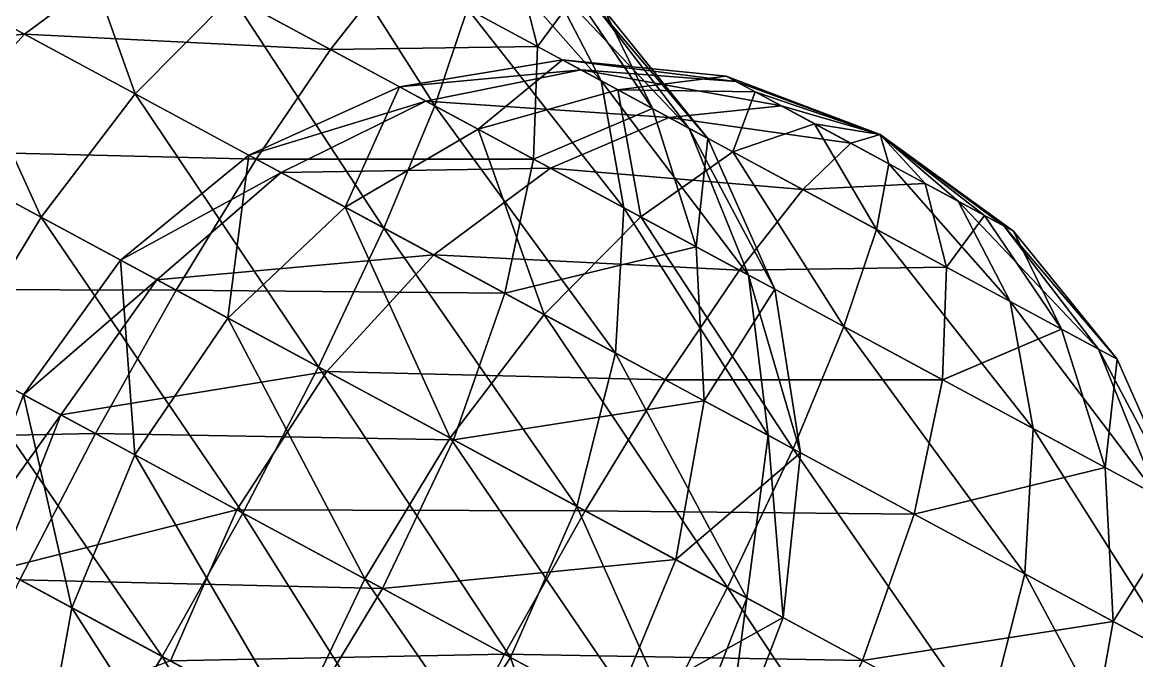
# Model space of a CAD drawing. Header units: metres. Extents: x -386 to 289, y -317 to 299.
# Drawn here: x -2.1 to 50.5, y -250.9 to -220.8 of the extents above; entities that cross this region are included whole.
import ezdxf

# ---------------------------------------------------------------- set-up
doc = ezdxf.new("R2010")
doc.units = ezdxf.units.M

msp = doc.modelspace()

# ---------------------------------------------------------------- linework, layer by layer
for points in [[(0.09314442, -215.45117, -343.261), (-6.182604, -219.12491, -340.35373), (3.21667, -224.19649, -332.1807), (3.21677, -224.19638, -332.1806)], [(0.09314442, -215.45117, -343.261), (3.21667, -224.19649, -332.1807), (7.767619, -219.5921, -336.5877), (7.7677193, -219.592, -336.58762)], [(12.117426, -216.52184, -342.3311), (7.767619, -219.5921, -336.5877), (17.35035, -224.76266, -335.1687), (17.350449, -224.76256, -335.1686)], [(12.117426, -216.52184, -342.3311), (17.35035, -224.76266, -335.1687), (18.893442, -220.17798, -341.32767), (18.893541, -220.17787, -341.32758)], [(19.477188, -217.0875, -348.49997), (18.893442, -220.17798, -341.32767), (25.203175, -223.58252, -344.30844), (25.203274, -223.58241, -344.30835)], [(19.477188, -217.0875, -348.49997), (25.203175, -223.58252, -344.30844), (22.743345, -218.84982, -350.0429), (22.743444, -218.84972, -350.04282)], [(-2.003932, -221.37961, -376.788), (-15.070618, -222.55069, -367.25104), (-9.196719, -217.49858, -366.10776), (-9.196619, -217.49847, -366.10767)], [(3.5050154, -217.29211, -373.00943), (-2.003932, -221.37961, -376.788), (-9.196719, -217.49858, -366.10776), (-9.196619, -217.49847, -366.10767)], [(12.428325, -222.10687, -377.22485), (-2.003932, -221.37961, -376.788), (3.5050154, -217.29211, -373.00943), (3.5051153, -217.292, -373.00934)], [(15.413044, -218.30005, -371.0659), (12.428325, -222.10687, -377.22485), (3.5050154, -217.29211, -373.00943), (3.5051153, -217.292, -373.00934)], [(3.5050154, -217.29211, -373.00943), (3.5050154, -217.29211, -373.00943), (12.428325, -222.10687, -377.22485), (12.428425, -222.10677, -377.22476)], [(21.183125, -218.00797, -363.3742), (22.18906, -221.95619, -370.06247), (15.413044, -218.30005, -371.0659), (15.413144, -218.29994, -371.0658)], [(23.992178, -219.52365, -360.9316), (22.18906, -221.95619, -370.06247), (21.183125, -218.00797, -363.3742), (21.183224, -218.00786, -363.3741)], [(22.18906, -221.95619, -370.06247), (12.428325, -222.10687, -377.22485), (15.413044, -218.30005, -371.0659), (15.413144, -218.29994, -371.0658)], [(-6.182604, -219.12491, -340.35373), (-11.708809, -224.36462, -338.52615), (-1.2252808, -230.02122, -329.4103), (-1.2251807, -230.02112, -329.41022)], [(-6.182604, -219.12491, -340.35373), (-1.2252808, -230.02122, -329.4103), (3.21667, -224.19649, -332.1807), (3.21677, -224.19638, -332.1806)], [(22.743345, -218.84982, -350.0429), (25.203175, -223.58252, -344.30844), (29.35593, -225.82323, -350.47467), (29.35603, -225.82312, -350.47458)], [(22.743345, -218.84982, -350.0429), (29.35593, -225.82323, -350.47467), (24.892971, -220.0097, -353.2348), (24.89307, -220.0096, -353.2347)], [(7.767619, -219.5921, -336.5877), (3.21667, -224.19649, -332.1807), (14.953072, -230.52911, -330.44275), (14.953172, -230.529, -330.44266)], [(7.767619, -219.5921, -336.5877), (14.953072, -230.52911, -330.44275), (17.35035, -224.76266, -335.1687), (17.350449, -224.76256, -335.1686)], [(23.992178, -219.52365, -360.9316), (27.61573, -224.88428, -365.34378), (22.18906, -221.95619, -370.06247), (22.18916, -221.95609, -370.06238)], [(25.350075, -220.25633, -357.22034), (27.61573, -224.88428, -365.34378), (23.992178, -219.52365, -360.9316), (23.992277, -219.52354, -360.93152)], [(18.893442, -220.17798, -341.32767), (17.35035, -224.76266, -335.1687), (26.27366, -229.57742, -339.38412), (26.27376, -229.57732, -339.38403)], [(18.893442, -220.17798, -341.32767), (26.27366, -229.57742, -339.38412), (25.203175, -223.58252, -344.30844), (25.203274, -223.58241, -344.30835)], [(24.892971, -220.0097, -353.2348), (29.35593, -225.82323, -350.47467), (30.23899, -226.29971, -358.17413), (30.23909, -226.2996, -358.17404)], [(24.892971, -220.0097, -353.2348), (30.23899, -226.29971, -358.17413), (25.350075, -220.25633, -357.22034), (25.350174, -220.25623, -357.22025)], [(25.350075, -220.25633, -357.22034), (30.23899, -226.29971, -358.17413), (27.61573, -224.88428, -365.34378), (27.61583, -224.88417, -365.3437)], [(-2.003932, -221.37961, -376.788), (-7.0481052, -226.8794, -379.16327), (-15.070618, -222.55069, -367.25104), (-15.070518, -222.55058, -367.25095)], [(8.924846, -227.27646, -381.9508), (-7.0481052, -226.8794, -379.16327), (-2.003932, -221.37961, -376.788), (-2.003832, -221.3795, -376.7879)], [(12.428325, -222.10687, -377.22485), (8.924846, -227.27646, -381.9508), (-2.003932, -221.37961, -376.788), (-2.003832, -221.3795, -376.7879)], [(-2.003932, -221.37961, -376.788), (-2.003932, -221.37961, -376.788), (8.924846, -227.27646, -381.9508), (8.924946, -227.27635, -381.9507)], [(22.011055, -227.27744, -375.80582), (8.924846, -227.27646, -381.9508), (12.428325, -222.10687, -377.22485), (12.428425, -222.10677, -377.22476)], [(22.18906, -221.95619, -370.06247), (22.011055, -227.27744, -375.80582), (12.428325, -222.10687, -377.22485), (12.428425, -222.10677, -377.22476)], [(27.61573, -224.88428, -365.34378), (22.011055, -227.27744, -375.80582), (22.18906, -221.95619, -370.06247), (22.18916, -221.95609, -370.06238)], [(24.251013, -223.06876, -530.2015), (15.683758, -223.8634, -521.683), (23.367954, -222.59229, -522.502), (23.368053, -222.59218, -522.5019)], [(23.367954, -222.59229, -522.502), (15.683758, -223.8634, -521.683), (19.393604, -225.86513, -511.54358), (19.393703, -225.86502, -511.5435)], [(23.367954, -222.59229, -522.502), (19.393604, -225.86513, -511.54358), (25.991215, -224.00772, -515.3324), (25.991314, -224.00761, -515.3323)], [(31.560276, -223.60718, -527.44135), (24.251013, -223.06876, -530.2015), (23.367954, -222.59229, -522.502), (23.368053, -222.59218, -522.5019)], [(31.560276, -223.60718, -527.44135), (23.367954, -222.59229, -522.502), (31.10317, -223.36053, -523.4558), (31.10327, -223.36043, -523.4557)], [(31.10317, -223.36053, -523.4558), (23.367954, -222.59229, -522.502), (25.991215, -224.00772, -515.3324), (25.991314, -224.00761, -515.3323)], [(24.251013, -223.06876, -530.2015), (16.93259, -224.53723, -532.57166), (15.683758, -223.8634, -521.683), (15.683858, -223.8633, -521.68286)], [(28.40377, -225.30946, -536.36774), (16.93259, -224.53723, -532.57166), (24.251013, -223.06876, -530.2015), (24.251112, -223.06865, -530.20135)], [(33.7099, -224.76704, -530.63324), (28.40377, -225.30946, -536.36774), (24.251013, -223.06876, -530.2015), (24.251112, -223.06865, -530.20135)], [(33.7099, -224.76704, -530.63324), (24.251013, -223.06876, -530.2015), (31.560276, -223.60718, -527.44135), (31.560375, -223.60707, -527.4412)], [(31.10317, -223.36053, -523.4558), (25.991215, -224.00772, -515.3324), (32.461067, -224.09322, -519.7445), (32.461166, -224.09311, -519.7444)], [(38.362267, -226.11578, -524.4794), (31.560276, -223.60718, -527.44135), (31.10317, -223.36053, -523.4558), (31.10327, -223.36043, -523.4557)], [(38.362267, -226.11578, -524.4794), (31.10317, -223.36053, -523.4558), (32.461067, -224.09322, -519.7445), (32.461166, -224.09311, -519.7444)], [(16.93259, -224.53723, -532.57166), (8.574242, -227.08727, -521.0545), (15.683758, -223.8634, -521.683), (15.683858, -223.8633, -521.68286)], [(15.683758, -223.8634, -521.683), (8.574242, -227.08727, -521.0545), (13.117857, -229.53886, -508.63632), (13.117957, -229.53876, -508.63623)], [(15.683758, -223.8634, -521.683), (13.117857, -229.53886, -508.63632), (19.393604, -225.86513, -511.54358), (19.393703, -225.86502, -511.5435)], [(25.203175, -223.58252, -344.30844), (26.27366, -229.57742, -339.38412), (32.146545, -232.74626, -348.1045), (32.146645, -232.74615, -348.1044)], [(25.203175, -223.58252, -344.30844), (32.146545, -232.74626, -348.1045), (29.35593, -225.82323, -350.47467), (29.35603, -225.82312, -350.47458)], [(38.362267, -226.11578, -524.4794), (33.7099, -224.76704, -530.63324), (31.560276, -223.60718, -527.44135), (31.560375, -223.60707, -527.4412)], [(-11.708809, -224.36462, -338.52615), (-5.25552, -236.66937, -328.4654), (-1.2252808, -230.02122, -329.4103), (-1.2251807, -230.02112, -329.41022)], [(3.21667, -224.19649, -332.1807), (-1.2252808, -230.02122, -329.4103), (11.864972, -237.08435, -327.4719), (11.865072, -237.08424, -327.4718)], [(3.21667, -224.19649, -332.1807), (11.864972, -237.08435, -327.4719), (14.953072, -230.52911, -330.44275), (14.953172, -230.529, -330.44266)], [(25.991215, -224.00772, -515.3324), (19.393604, -225.86513, -511.54358), (27.06808, -230.00606, -504.8703), (27.06818, -230.00595, -504.8702)], [(25.991215, -224.00772, -515.3324), (27.06808, -230.00606, -504.8703), (31.417887, -226.93579, -510.61368), (31.417986, -226.93568, -510.6136)], [(32.461067, -224.09322, -519.7445), (25.991215, -224.00772, -515.3324), (31.417887, -226.93579, -510.61368), (31.417986, -226.93568, -510.6136)], [(32.461067, -224.09322, -519.7445), (31.417887, -226.93579, -510.61368), (35.270123, -225.6089, -517.30194), (35.27022, -225.6088, -517.3018)], [(38.362267, -226.11578, -524.4794), (32.461067, -224.09322, -519.7445), (35.270123, -225.6089, -517.30194), (35.27022, -225.6088, -517.3018)], [(16.93259, -224.53723, -532.57166), (10.103742, -227.91254, -534.3904), (8.574242, -227.08727, -521.0545), (8.574342, -227.08716, -521.0544)], [(22.805477, -227.70609, -541.292), (10.103742, -227.91254, -534.3904), (16.93259, -224.53723, -532.57166), (16.93269, -224.53712, -532.57153)], [(17.35035, -224.76266, -335.1687), (14.953072, -230.52911, -330.44275), (25.88185, -236.42595, -335.6056), (25.881948, -236.42584, -335.6055)], [(28.40377, -225.30946, -536.36774), (22.805477, -227.70609, -541.292), (16.93259, -224.53723, -532.57166), (16.93269, -224.53712, -532.57153)], [(17.35035, -224.76266, -335.1687), (25.88185, -236.42595, -335.6056), (26.27366, -229.57742, -339.38412), (26.27376, -229.57732, -339.38403)], [(27.61573, -224.88428, -365.34378), (29.68553, -231.41837, -369.13257), (22.011055, -227.27744, -375.80582), (22.011154, -227.27733, -375.80573)], [(30.23899, -226.29971, -358.17413), (29.68553, -231.41837, -369.13257), (27.61573, -224.88428, -365.34378), (27.61583, -224.88417, -365.3437)], [(36.97606, -226.52937, -532.1762), (28.40377, -225.30946, -536.36774), (33.7099, -224.76704, -530.63324), (33.71, -224.76694, -530.6331)], [(38.362267, -226.11578, -524.4794), (36.97606, -226.52937, -532.1762), (33.7099, -224.76704, -530.63324), (33.71, -224.76694, -530.6331)], [(33.7099, -224.76704, -530.63324), (33.7099, -224.76704, -530.63324), (36.97606, -226.52937, -532.1762), (36.97616, -226.52927, -532.1761)], [(34.713505, -228.714, -539.34845), (22.805477, -227.70609, -541.292), (28.40377, -225.30946, -536.36774), (28.40387, -225.30936, -536.3676)], [(36.97606, -226.52937, -532.1762), (34.713505, -228.714, -539.34845), (28.40377, -225.30946, -536.36774), (28.40387, -225.30936, -536.3676)], [(28.40377, -225.30946, -536.36774), (28.40377, -225.30946, -536.36774), (34.713505, -228.714, -539.34845), (34.713604, -228.7139, -539.3483)], [(19.393604, -225.86513, -511.54358), (13.117857, -229.53886, -508.63632), (22.517132, -234.61044, -500.4633), (22.517231, -234.61034, -500.4632)], [(19.393604, -225.86513, -511.54358), (22.517132, -234.61044, -500.4633), (27.06808, -230.00606, -504.8703), (27.06818, -230.00595, -504.8702)], [(29.35593, -225.82323, -350.47467), (32.146545, -232.74626, -348.1045), (33.395374, -233.42009, -358.9932), (33.395473, -233.41998, -358.9931)], [(29.35593, -225.82323, -350.47467), (33.395374, -233.42009, -358.9932), (30.23899, -226.29971, -358.17413), (30.23909, -226.2996, -358.17404)], [(35.270123, -225.6089, -517.30194), (31.417887, -226.93579, -510.61368), (38.1939, -230.59193, -509.61026), (38.194, -230.59183, -509.61017)], [(35.270123, -225.6089, -517.30194), (38.1939, -230.59193, -509.61026), (38.77765, -227.50145, -516.78253), (38.77775, -227.50134, -516.7824)], [(38.362267, -226.11578, -524.4794), (35.270123, -225.6089, -517.30194), (38.77765, -227.50145, -516.78253), (38.77775, -227.50134, -516.7824)], [(30.23899, -226.29971, -358.17413), (33.395374, -233.42009, -358.9932), (29.68553, -231.41837, -369.13257), (29.685629, -231.41826, -369.13248)], [(40.483585, -228.42192, -531.6568), (34.713505, -228.714, -539.34845), (36.97606, -226.52937, -532.1762), (36.97616, -226.52927, -532.1761)], [(38.362267, -226.11578, -524.4794), (40.483585, -228.42192, -531.6568), (36.97606, -226.52937, -532.1762), (36.97616, -226.52927, -532.1761)], [(38.362267, -226.11578, -524.4794), (38.77765, -227.50145, -516.78253), (42.043808, -229.26378, -518.3255), (42.043907, -229.26367, -518.3254)], [(38.362267, -226.11578, -524.4794), (42.043808, -229.26378, -518.3255), (44.19343, -230.42365, -521.5174), (44.19353, -230.42354, -521.5173)], [(38.362267, -226.11578, -524.4794), (44.19343, -230.42365, -521.5174), (44.650536, -230.67029, -525.5029), (44.650635, -230.67018, -525.5028)], [(38.362267, -226.11578, -524.4794), (44.650536, -230.67029, -525.5029), (43.29264, -229.9376, -529.2142), (43.29274, -229.9375, -529.21405)], [(38.362267, -226.11578, -524.4794), (43.29264, -229.9376, -529.2142), (40.483585, -228.42192, -531.6568), (40.483685, -228.42181, -531.6567)], [(5.141363, -233.45648, -384.92166), (-11.283752, -233.41672, -379.97345), (-7.0481052, -226.8794, -379.16327), (-7.048005, -226.87929, -379.16318)], [(8.924846, -227.27646, -381.9508), (5.141363, -233.45648, -384.92166), (-7.0481052, -226.8794, -379.16327), (-7.048005, -226.87929, -379.16318)], [(-7.0481052, -226.8794, -379.16327), (-7.0481052, -226.8794, -379.16327), (5.141363, -233.45648, -384.92166), (5.1414633, -233.45638, -384.92157)], [(10.103742, -227.91254, -534.3904), (2.5239067, -232.04417, -520.6594), (8.574242, -227.08727, -521.0545), (8.574342, -227.08716, -521.0544)], [(8.574242, -227.08727, -521.0545), (2.5239067, -232.04417, -520.6594), (7.591652, -234.77858, -506.80875), (7.591752, -234.77847, -506.80865)], [(8.574242, -227.08727, -521.0545), (7.591652, -234.77858, -506.80875), (13.117857, -229.53886, -508.63632), (13.117957, -229.53876, -508.63623)], [(31.417887, -226.93579, -510.61368), (27.06808, -230.00606, -504.8703), (36.65081, -235.17662, -503.4513), (36.65091, -235.17651, -503.4512)], [(31.417887, -226.93579, -510.61368), (36.65081, -235.17662, -503.4513), (38.1939, -230.59193, -509.61026), (38.194, -230.59183, -509.61017)], [(20.661247, -233.60907, -380.21286), (5.141363, -233.45648, -384.92166), (8.924846, -227.27646, -381.9508), (8.924946, -227.27635, -381.9507)], [(22.011055, -227.27744, -375.80582), (20.661247, -233.60907, -380.21286), (8.924846, -227.27646, -381.9508), (8.924946, -227.27635, -381.9507)], [(29.68553, -231.41837, -369.13257), (20.661247, -233.60907, -380.21286), (22.011055, -227.27744, -375.80582), (22.011154, -227.27733, -375.80573)], [(38.77765, -227.50145, -516.78253), (38.1939, -230.59193, -509.61026), (44.503635, -233.99648, -512.591), (44.503735, -233.99637, -512.5909)], [(38.77765, -227.50145, -516.78253), (44.503635, -233.99648, -512.591), (42.043808, -229.26378, -518.3255), (42.043907, -229.26367, -518.3254)], [(10.103742, -227.91254, -534.3904), (4.229843, -232.96465, -535.5336), (2.5239067, -232.04417, -520.6594), (2.5240066, -232.04407, -520.6593)], [(17.296528, -231.79356, -545.07056), (4.229843, -232.96465, -535.5336), (10.103742, -227.91254, -534.3904), (10.103842, -227.91243, -534.39026)], [(22.805477, -227.70609, -541.292), (17.296528, -231.79356, -545.07056), (10.103742, -227.91254, -534.3904), (10.103842, -227.91243, -534.39026)], [(31.728786, -232.52083, -545.50745), (17.296528, -231.79356, -545.07056), (22.805477, -227.70609, -541.292), (22.805576, -227.70598, -541.2919)], [(34.713505, -228.714, -539.34845), (31.728786, -232.52083, -545.50745), (22.805477, -227.70609, -541.292), (22.805576, -227.70598, -541.2919)], [(22.805477, -227.70609, -541.292), (22.805477, -227.70609, -541.292), (31.728786, -232.52083, -545.50745), (31.728886, -232.52072, -545.5073)], [(41.48952, -232.37015, -538.3451), (31.728786, -232.52083, -545.50745), (34.713505, -228.714, -539.34845), (34.713604, -228.7139, -539.3483)], [(40.483585, -228.42192, -531.6568), (41.48952, -232.37015, -538.3451), (34.713505, -228.714, -539.34845), (34.713604, -228.7139, -539.3483)], [(43.29264, -229.9376, -529.2142), (41.48952, -232.37015, -538.3451), (40.483585, -228.42192, -531.6568), (40.483685, -228.42181, -531.6567)], [(13.117857, -229.53886, -508.63632), (7.591652, -234.77858, -506.80875), (18.07518, -240.43518, -497.6929), (18.07528, -240.43507, -497.6928)], [(13.117857, -229.53886, -508.63632), (18.07518, -240.43518, -497.6929), (22.517132, -234.61044, -500.4633), (22.517231, -234.61034, -500.4632)], [(26.27366, -229.57742, -339.38412), (25.88185, -236.42595, -335.6056), (33.074635, -240.30698, -346.2858), (33.074734, -240.30687, -346.2857)], [(26.27366, -229.57742, -339.38412), (33.074635, -240.30698, -346.2858), (32.146545, -232.74626, -348.1045), (32.146645, -232.74615, -348.1044)], [(42.043808, -229.26378, -518.3255), (44.503635, -233.99648, -512.591), (48.65639, -236.23718, -518.75726), (48.65649, -236.23708, -518.75714)], [(42.043808, -229.26378, -518.3255), (48.65639, -236.23718, -518.75726), (44.19343, -230.42365, -521.5174), (44.19353, -230.42354, -521.5173)], [(-1.2252808, -230.02122, -329.4103), (-5.25552, -236.66937, -328.4654), (8.29651, -243.98164, -326.4586), (8.29661, -243.98154, -326.4585)], [(-1.2252808, -230.02122, -329.4103), (8.29651, -243.98164, -326.4586), (11.864972, -237.08435, -327.4719), (11.865072, -237.08424, -327.4718)], [(27.06808, -230.00606, -504.8703), (22.517132, -234.61044, -500.4633), (34.253532, -240.94305, -498.72534), (34.25363, -240.94295, -498.72525)], [(27.06808, -230.00606, -504.8703), (34.253532, -240.94305, -498.72534), (36.65081, -235.17662, -503.4513), (36.65091, -235.17651, -503.4512)], [(43.29264, -229.9376, -529.2142), (46.91619, -235.29822, -533.62634), (41.48952, -232.37015, -538.3451), (41.48962, -232.37004, -538.345)], [(44.650536, -230.67029, -525.5029), (46.91619, -235.29822, -533.62634), (43.29264, -229.9376, -529.2142), (43.29274, -229.9375, -529.21405)], [(14.953072, -230.52911, -330.44275), (11.864972, -237.08435, -327.4719), (24.05444, -243.66142, -333.2303), (24.054539, -243.66132, -333.2302)], [(14.953072, -230.52911, -330.44275), (24.05444, -243.66142, -333.2303), (25.88185, -236.42595, -335.6056), (25.881948, -236.42584, -335.6055)], [(38.1939, -230.59193, -509.61026), (36.65081, -235.17662, -503.4513), (45.57412, -239.99138, -507.66672), (45.57422, -239.99127, -507.66663)], [(38.1939, -230.59193, -509.61026), (45.57412, -239.99138, -507.66672), (44.503635, -233.99648, -512.591), (44.503735, -233.99637, -512.5909)], [(44.19343, -230.42365, -521.5174), (48.65639, -236.23718, -518.75726), (49.53945, -236.71365, -526.4567), (49.53955, -236.71355, -526.4566)], [(44.19343, -230.42365, -521.5174), (49.53945, -236.71365, -526.4567), (44.650536, -230.67029, -525.5029), (44.650635, -230.67018, -525.5028)], [(44.650536, -230.67029, -525.5029), (49.53945, -236.71365, -526.4567), (46.91619, -235.29822, -533.62634), (46.91629, -235.29811, -533.6262)], [(17.296528, -231.79356, -545.07056), (12.252356, -237.29337, -547.44586), (4.229843, -232.96465, -535.5336), (4.2299433, -232.96454, -535.5335)], [(28.225307, -237.6904, -550.2334), (12.252356, -237.29337, -547.44586), (17.296528, -231.79356, -545.07056), (17.296627, -231.79346, -545.07043)], [(31.728786, -232.52083, -545.50745), (28.225307, -237.6904, -550.2334), (17.296528, -231.79356, -545.07056), (17.296627, -231.79346, -545.07043)], [(17.296528, -231.79356, -545.07056), (17.296528, -231.79356, -545.07056), (28.225307, -237.6904, -550.2334), (28.225407, -237.69029, -550.2333)], [(29.68553, -231.41837, -369.13257), (30.060518, -238.68065, -372.03983), (20.661247, -233.60907, -380.21286), (20.661346, -233.60896, -380.21277)], [(33.395374, -233.42009, -358.9932), (30.060518, -238.68065, -372.03983), (29.68553, -231.41837, -369.13257), (29.685629, -231.41826, -369.13248)], [(4.229843, -232.96465, -535.5336), (-2.0549202, -238.3963, -520.52466), (2.5239067, -232.04417, -520.6594), (2.5240066, -232.04407, -520.6593)], [(2.5239067, -232.04417, -520.6594), (-2.0549202, -238.3963, -520.52466), (3.191595, -241.22717, -506.1854), (3.191695, -241.22707, -506.1853)], [(2.5239067, -232.04417, -520.6594), (3.191595, -241.22717, -506.1854), (7.591652, -234.77858, -506.80875), (7.591752, -234.77847, -506.80865)], [(41.48952, -232.37015, -538.3451), (41.311516, -237.69139, -544.08844), (31.728786, -232.52083, -545.50745), (31.728886, -232.52072, -545.5073)], [(46.91619, -235.29822, -533.62634), (41.311516, -237.69139, -544.08844), (41.48952, -232.37015, -538.3451), (41.48962, -232.37004, -538.345)], [(41.311516, -237.69139, -544.08844), (28.225307, -237.6904, -550.2334), (31.728786, -232.52083, -545.50745), (31.728886, -232.52072, -545.5073)], [(32.146545, -232.74626, -348.1045), (33.074635, -240.30698, -346.2858), (34.604134, -241.13225, -359.62167), (34.604233, -241.13214, -359.62158)], [(32.146545, -232.74626, -348.1045), (34.604134, -241.13225, -359.62167), (33.395374, -233.42009, -358.9932), (33.395473, -233.41998, -358.9931)], [(1.3357134, -240.22581, -385.93497), (-14.42222, -240.54604, -379.16327), (-11.283752, -233.41672, -379.97345), (-11.283652, -233.41661, -379.97336)], [(5.141363, -233.45648, -384.92166), (1.3357134, -240.22581, -385.93497), (-11.283752, -233.41672, -379.97345), (-11.283652, -233.41661, -379.97336)], [(-11.283752, -233.41672, -379.97345), (-11.283752, -233.41672, -379.97345), (1.3357134, -240.22581, -385.93497), (1.3358134, -240.22571, -385.93488)], [(4.229843, -232.96465, -535.5336), (-0.28880692, -239.34926, -535.9236), (-2.0549202, -238.3963, -520.52466), (-2.0548203, -238.3962, -520.52454)], [(12.252356, -237.29337, -547.44586), (-0.28880692, -239.34926, -535.9236), (4.229843, -232.96465, -535.5336), (4.2299433, -232.96454, -535.5335)], [(33.395374, -233.42009, -358.9932), (34.604134, -241.13225, -359.62167), (30.060518, -238.68065, -372.03983), (30.060617, -238.68054, -372.03973)], [(18.231615, -240.5196, -382.98325), (1.3357134, -240.22581, -385.93497), (5.141363, -233.45648, -384.92166), (5.1414633, -233.45638, -384.92157)], [(20.661247, -233.60907, -380.21286), (18.231615, -240.5196, -382.98325), (5.141363, -233.45648, -384.92166), (5.1414633, -233.45638, -384.92157)], [(30.060518, -238.68065, -372.03983), (18.231615, -240.5196, -382.98325), (20.661247, -233.60907, -380.21286), (20.661346, -233.60896, -380.21277)], [(44.503635, -233.99648, -512.591), (45.57412, -239.99138, -507.66672), (51.447006, -243.16022, -516.3871), (51.447105, -243.16011, -516.38696)], [(44.503635, -233.99648, -512.591), (51.447006, -243.16022, -516.3871), (48.65639, -236.23718, -518.75726), (48.65649, -236.23708, -518.75714)], [(7.591652, -234.77858, -506.80875), (3.191595, -241.22717, -506.1854), (14.044941, -247.08333, -496.748), (14.045041, -247.08322, -496.7479)], [(7.591652, -234.77858, -506.80875), (14.044941, -247.08333, -496.748), (18.07518, -240.43518, -497.6929), (18.07528, -240.43507, -497.6928)], [(22.517132, -234.61044, -500.4633), (18.07518, -240.43518, -497.6929), (31.165432, -247.4983, -495.7545), (31.165531, -247.4982, -495.7544)], [(22.517132, -234.61044, -500.4633), (31.165432, -247.4983, -495.7545), (34.253532, -240.94305, -498.72534), (34.25363, -240.94295, -498.72525)], [(36.65081, -235.17662, -503.4513), (34.253532, -240.94305, -498.72534), (45.182312, -246.8399, -503.88818), (45.18241, -246.8398, -503.8881)], [(36.65081, -235.17662, -503.4513), (45.182312, -246.8399, -503.88818), (45.57412, -239.99138, -507.66672), (45.57422, -239.99127, -507.66663)], [(46.91619, -235.29822, -533.62634), (48.985992, -241.83232, -537.41516), (41.311516, -237.69139, -544.08844), (41.311615, -237.69128, -544.0883)], [(49.53945, -236.71365, -526.4567), (48.985992, -241.83232, -537.41516), (46.91619, -235.29822, -533.62634), (46.91629, -235.29811, -533.6262)], [(25.88185, -236.42595, -335.6056), (24.05444, -243.66142, -333.2303), (32.076946, -247.99014, -345.14252), (32.077045, -247.99004, -345.14243)], [(25.88185, -236.42595, -335.6056), (32.076946, -247.99014, -345.14252), (33.074635, -240.30698, -346.2858), (33.074734, -240.30687, -346.2857)], [(48.65639, -236.23718, -518.75726), (51.447006, -243.16022, -516.3871), (52.695835, -243.83405, -527.27576), (52.695934, -243.83394, -527.27563)], [(48.65639, -236.23718, -518.75726), (52.695835, -243.83405, -527.27576), (49.53945, -236.71365, -526.4567), (49.53955, -236.71355, -526.4566)], [(-5.25552, -236.66937, -328.4654), (-8.599396, -243.68785, -329.4103), (4.490858, -250.75098, -327.4719), (4.490958, -250.75087, -327.4718)], [(-5.25552, -236.66937, -328.4654), (4.490858, -250.75098, -327.4719), (8.29651, -243.98164, -326.4586), (8.29661, -243.98154, -326.4585)], [(11.864972, -237.08435, -327.4719), (8.29651, -243.98164, -326.4586), (20.915972, -250.79074, -332.4201), (20.91607, -250.79063, -332.42)], [(11.864972, -237.08435, -327.4719), (20.915972, -250.79074, -332.4201), (24.05444, -243.66142, -333.2303), (24.054539, -243.66132, -333.2302)], [(49.53945, -236.71365, -526.4567), (52.695835, -243.83405, -527.27576), (48.985992, -241.83232, -537.41516), (48.98609, -241.83221, -537.41504)], [(12.252356, -237.29337, -547.44586), (8.016708, -243.83067, -548.25604), (-0.28880692, -239.34926, -535.9236), (-0.28870693, -239.34915, -535.92346)], [(24.441824, -243.87044, -553.2043), (8.016708, -243.83067, -548.25604), (12.252356, -237.29337, -547.44586), (12.252456, -237.29326, -547.44574)], [(28.225307, -237.6904, -550.2334), (24.441824, -243.87044, -553.2043), (12.252356, -237.29337, -547.44586), (12.252456, -237.29326, -547.44574)], [(12.252356, -237.29337, -547.44586), (12.252356, -237.29337, -547.44586), (24.441824, -243.87044, -553.2043), (24.441923, -243.87033, -553.20416)], [(39.961708, -244.02303, -548.4955), (24.441824, -243.87044, -553.2043), (28.225307, -237.6904, -550.2334), (28.225407, -237.69029, -550.2333)], [(41.311516, -237.69139, -544.08844), (39.961708, -244.02303, -548.4955), (28.225307, -237.6904, -550.2334), (28.225407, -237.69029, -550.2333)], [(48.985992, -241.83232, -537.41516), (39.961708, -244.02303, -548.4955), (41.311516, -237.69139, -544.08844), (41.311615, -237.69128, -544.0883)], [(-0.28880692, -239.34926, -535.9236), (-4.8502064, -245.7108, -520.6594), (-2.0549202, -238.3963, -520.52466), (-2.0548203, -238.3962, -520.52454)], [(-2.0549202, -238.3963, -520.52466), (-4.8502064, -245.7108, -520.6594), (0.21753693, -248.4452, -506.80875), (0.21763693, -248.4451, -506.80865)], [(-2.0549202, -238.3963, -520.52466), (0.21753693, -248.4452, -506.80875), (3.191595, -241.22717, -506.1854), (3.191695, -241.22707, -506.1853)], [(30.060518, -238.68065, -372.03983), (28.715141, -246.17621, -373.8674), (18.231615, -240.5196, -382.98325), (18.231714, -240.5195, -382.98315)], [(34.604134, -241.13225, -359.62167), (28.715141, -246.17621, -373.8674), (30.060518, -238.68065, -372.03983), (30.060617, -238.68054, -372.03973)], [(-0.28880692, -239.34926, -535.9236), (-3.1442719, -246.63127, -535.5336), (-4.8502064, -245.7108, -520.6594), (-4.8501062, -245.7107, -520.6593)], [(8.016708, -243.83067, -548.25604), (-3.1442719, -246.63127, -535.5336), (-0.28880692, -239.34926, -535.9236), (-0.28870693, -239.34915, -535.92346)], [(1.3357134, -240.22581, -385.93497), (-2.2327518, -247.12311, -384.92166), (-14.42222, -240.54604, -379.16327), (-14.42212, -240.54593, -379.16318)], [(14.887742, -247.53809, -383.92816), (-2.2327518, -247.12311, -384.92166), (1.3357134, -240.22581, -385.93497), (1.3358134, -240.22571, -385.93488)], [(18.231615, -240.5196, -382.98325), (14.887742, -247.53809, -383.92816), (1.3357134, -240.22581, -385.93497), (1.3358134, -240.22571, -385.93488)], [(45.57412, -239.99138, -507.66672), (45.182312, -246.8399, -503.88818), (52.375095, -250.72093, -514.56836), (52.375195, -250.72083, -514.56824)], [(45.57412, -239.99138, -507.66672), (52.375095, -250.72093, -514.56836), (51.447006, -243.16022, -516.3871), (51.447105, -243.16011, -516.38696)], [(18.07518, -240.43518, -497.6929), (14.044941, -247.08333, -496.748), (27.59697, -254.3956, -494.74118), (27.597069, -254.3955, -494.7411)], [(28.715141, -246.17621, -373.8674), (14.887742, -247.53809, -383.92816), (18.231615, -240.5196, -382.98325), (18.231714, -240.5195, -382.98315)], [(18.07518, -240.43518, -497.6929), (27.59697, -254.3956, -494.74118), (31.165432, -247.4983, -495.7545), (31.165531, -247.4982, -495.7544)], [(33.074635, -240.30698, -346.2858), (32.076946, -247.99014, -345.14252), (33.782883, -248.91061, -360.01675), (33.78298, -248.9105, -360.01666)], [(33.074635, -240.30698, -346.2858), (33.782883, -248.91061, -360.01675), (34.604134, -241.13225, -359.62167), (34.604233, -241.13214, -359.62158)], [(3.191595, -241.22717, -506.1854), (0.21753693, -248.4452, -506.80875), (10.701065, -254.1018, -497.6929), (10.701165, -254.1017, -497.6928)], [(3.191595, -241.22717, -506.1854), (10.701065, -254.1018, -497.6929), (14.044941, -247.08333, -496.748), (14.045041, -247.08322, -496.7479)], [(34.604134, -241.13225, -359.62167), (33.782883, -248.91061, -360.01675), (28.715141, -246.17621, -373.8674), (28.71524, -246.1761, -373.8673)], [(34.253532, -240.94305, -498.72534), (31.165432, -247.4983, -495.7545), (43.3549, -254.07538, -501.51288), (43.355, -254.07527, -501.5128)], [(34.253532, -240.94305, -498.72534), (43.3549, -254.07538, -501.51288), (45.182312, -246.8399, -503.88818), (45.18241, -246.8398, -503.8881)], [(48.985992, -241.83232, -537.41516), (49.360977, -249.0946, -540.32245), (39.961708, -244.02303, -548.4955), (39.961807, -244.02292, -548.49536)], [(52.695835, -243.83405, -527.27576), (49.360977, -249.0946, -540.32245), (48.985992, -241.83232, -537.41516), (48.98609, -241.83221, -537.41504)], [(-8.599396, -243.68785, -329.4103), (-11.029025, -250.59839, -332.1807), (0.70737505, -256.931, -330.44275), (0.70747507, -256.9309, -330.44266)], [(-8.599396, -243.68785, -329.4103), (0.70737505, -256.931, -330.44275), (4.490858, -250.75098, -327.4719), (4.490958, -250.75087, -327.4718)], [(8.016708, -243.83067, -548.25604), (4.8782406, -250.95999, -547.44586), (-3.1442719, -246.63127, -535.5336), (-3.144172, -246.63116, -535.5335)], [(20.636173, -250.63977, -554.2176), (4.8782406, -250.95999, -547.44586), (8.016708, -243.83067, -548.25604), (8.0168085, -243.83057, -548.2559)], [(24.441824, -243.87044, -553.2043), (20.636173, -250.63977, -554.2176), (8.016708, -243.83067, -548.25604), (8.0168085, -243.83057, -548.2559)], [(8.016708, -243.83067, -548.25604), (8.016708, -243.83067, -548.25604), (20.636173, -250.63977, -554.2176), (20.636272, -250.63966, -554.21747)], [(37.532074, -250.93356, -551.2658), (20.636173, -250.63977, -554.2176), (24.441824, -243.87044, -553.2043), (24.441923, -243.87033, -553.20416)], [(24.05444, -243.66142, -333.2303), (20.915972, -250.79074, -332.4201), (29.221485, -255.27216, -344.75256), (29.221584, -255.27205, -344.75247)], [(24.05444, -243.66142, -333.2303), (29.221485, -255.27216, -344.75256), (32.076946, -247.99014, -345.14252), (32.077045, -247.99004, -345.14243)], [(39.961708, -244.02303, -548.4955), (37.532074, -250.93356, -551.2658), (24.441824, -243.87044, -553.2043), (24.441923, -243.87033, -553.20416)], [(52.695835, -243.83405, -527.27576), (53.904594, -251.5462, -527.90424), (49.360977, -249.0946, -540.32245), (49.361076, -249.0945, -540.3223)], [(8.29651, -243.98164, -326.4586), (4.490858, -250.75098, -327.4719), (16.680325, -257.32806, -333.2303), (16.680424, -257.32797, -333.2302)], [(8.29651, -243.98164, -326.4586), (16.680325, -257.32806, -333.2303), (20.915972, -250.79074, -332.4201), (20.91607, -250.79063, -332.42)], [(49.360977, -249.0946, -540.32245), (37.532074, -250.93356, -551.2658), (39.961708, -244.02303, -548.4955), (39.961807, -244.02292, -548.49536)], [(-4.8502064, -245.7108, -520.6594), (-5.6714554, -253.48917, -521.0545), (-1.1278381, -255.94077, -508.63632), (-1.1277381, -255.94066, -508.63623)], [(-4.8502064, -245.7108, -520.6594), (-1.1278381, -255.94077, -508.63632), (0.21753693, -248.4452, -506.80875), (0.21763693, -248.4451, -506.80865)], [(28.715141, -246.17621, -373.8674), (25.741085, -253.39424, -374.49075), (14.887742, -247.53809, -383.92816), (14.887842, -247.53798, -383.92807)], [(33.782883, -248.91061, -360.01675), (25.741085, -253.39424, -374.49075), (28.715141, -246.17621, -373.8674), (28.71524, -246.1761, -373.8673)], [(10.8575, -254.18623, -382.98325), (-5.3208494, -253.67834, -381.9508), (-2.2327518, -247.12311, -384.92166), (-2.232652, -247.123, -384.92157)], [(4.8782406, -250.95999, -547.44586), (-4.1419525, -254.31444, -534.3904), (-3.1442719, -246.63127, -535.5336), (-3.144172, -246.63116, -535.5335)], [(14.887742, -247.53809, -383.92816), (10.8575, -254.18623, -382.98325), (-2.2327518, -247.12311, -384.92166), (-2.232652, -247.123, -384.92157)], [(14.044941, -247.08333, -496.748), (10.701065, -254.1018, -497.6929), (23.791319, -261.16492, -495.7545), (23.791418, -261.16483, -495.7544)], [(14.044941, -247.08333, -496.748), (23.791319, -261.16492, -495.7545), (27.59697, -254.3956, -494.74118), (27.597069, -254.3955, -494.7411)], [(45.182312, -246.8399, -503.88818), (43.3549, -254.07538, -501.51288), (51.377407, -258.40408, -513.4251), (51.377506, -258.404, -513.425)], [(45.182312, -246.8399, -503.88818), (51.377407, -258.40408, -513.4251), (52.375095, -250.72093, -514.56836), (52.375195, -250.72083, -514.56824)], [(25.741085, -253.39424, -374.49075), (10.8575, -254.18623, -382.98325), (14.887742, -247.53809, -383.92816), (14.887842, -247.53798, -383.92807)], [(31.165432, -247.4983, -495.7545), (27.59697, -254.3956, -494.74118), (40.21643, -261.2047, -500.7027), (40.21653, -261.20462, -500.7026)], [(31.165432, -247.4983, -495.7545), (40.21643, -261.2047, -500.7027), (43.3549, -254.07538, -501.51288), (43.355, -254.07527, -501.5128)], [(32.076946, -247.99014, -345.14252), (29.221485, -255.27216, -344.75256), (30.987598, -256.2251, -360.1515), (30.987698, -256.225, -360.1514)], [(32.076946, -247.99014, -345.14252), (30.987598, -256.2251, -360.1515), (33.782883, -248.91061, -360.01675), (33.78298, -248.9105, -360.01666)], [(0.21753693, -248.4452, -506.80875), (-1.1278381, -255.94077, -508.63632), (8.271436, -261.01233, -500.4633), (8.271536, -261.01224, -500.4632)], [(0.21753693, -248.4452, -506.80875), (8.271436, -261.01233, -500.4633), (10.701065, -254.1018, -497.6929), (10.701165, -254.1017, -497.6928)], [(33.782883, -248.91061, -360.01675), (30.987598, -256.2251, -360.1515), (25.741085, -253.39424, -374.49075), (25.741184, -253.39413, -374.49066)], [(49.360977, -249.0946, -540.32245), (48.015602, -256.59018, -542.15), (37.532074, -250.93356, -551.2658), (37.532173, -250.93346, -551.2657)], [(53.904594, -251.5462, -527.90424), (48.015602, -256.59018, -542.15), (49.360977, -249.0946, -540.32245), (49.361076, -249.0945, -540.3223)], [(-11.029025, -250.59839, -332.1807), (-2.7961054, -262.1006, -335.1687), (0.70737505, -256.931, -330.44275), (0.70747507, -256.9309, -330.44266)], [(4.490858, -250.75098, -327.4719), (0.70737505, -256.931, -330.44275), (11.636152, -262.82785, -335.6056), (11.636252, -262.82776, -335.6055)], [(4.490858, -250.75098, -327.4719), (11.636152, -262.82785, -335.6056), (16.680325, -257.32806, -333.2303), (16.680424, -257.32797, -333.2302)], [(20.636173, -250.63977, -554.2176), (17.067709, -257.53708, -553.2043), (4.8782406, -250.95999, -547.44586), (4.8783407, -250.95988, -547.44574)], [(20.915972, -250.79074, -332.4201), (16.680325, -257.32806, -333.2303), (24.702833, -261.65677, -345.14252), (24.702932, -261.65668, -345.14243)], [(34.1882, -257.95206, -552.21075), (17.067709, -257.53708, -553.2043), (20.636173, -250.63977, -554.2176), (20.636272, -250.63966, -554.21747)], [(37.532074, -250.93356, -551.2658), (34.1882, -257.95206, -552.21075), (20.636173, -250.63977, -554.2176), (20.636272, -250.63966, -554.21747)], [(20.915972, -250.79074, -332.4201), (24.702833, -261.65677, -345.14252), (29.221485, -255.27216, -344.75256), (29.221584, -255.27205, -344.75247)], [(48.015602, -256.59018, -542.15), (34.1882, -257.95206, -552.21075), (37.532074, -250.93356, -551.2658), (37.532173, -250.93346, -551.2657)]]:
    msp.add_3dface(points)

doc.saveas('drawing.dxf')
